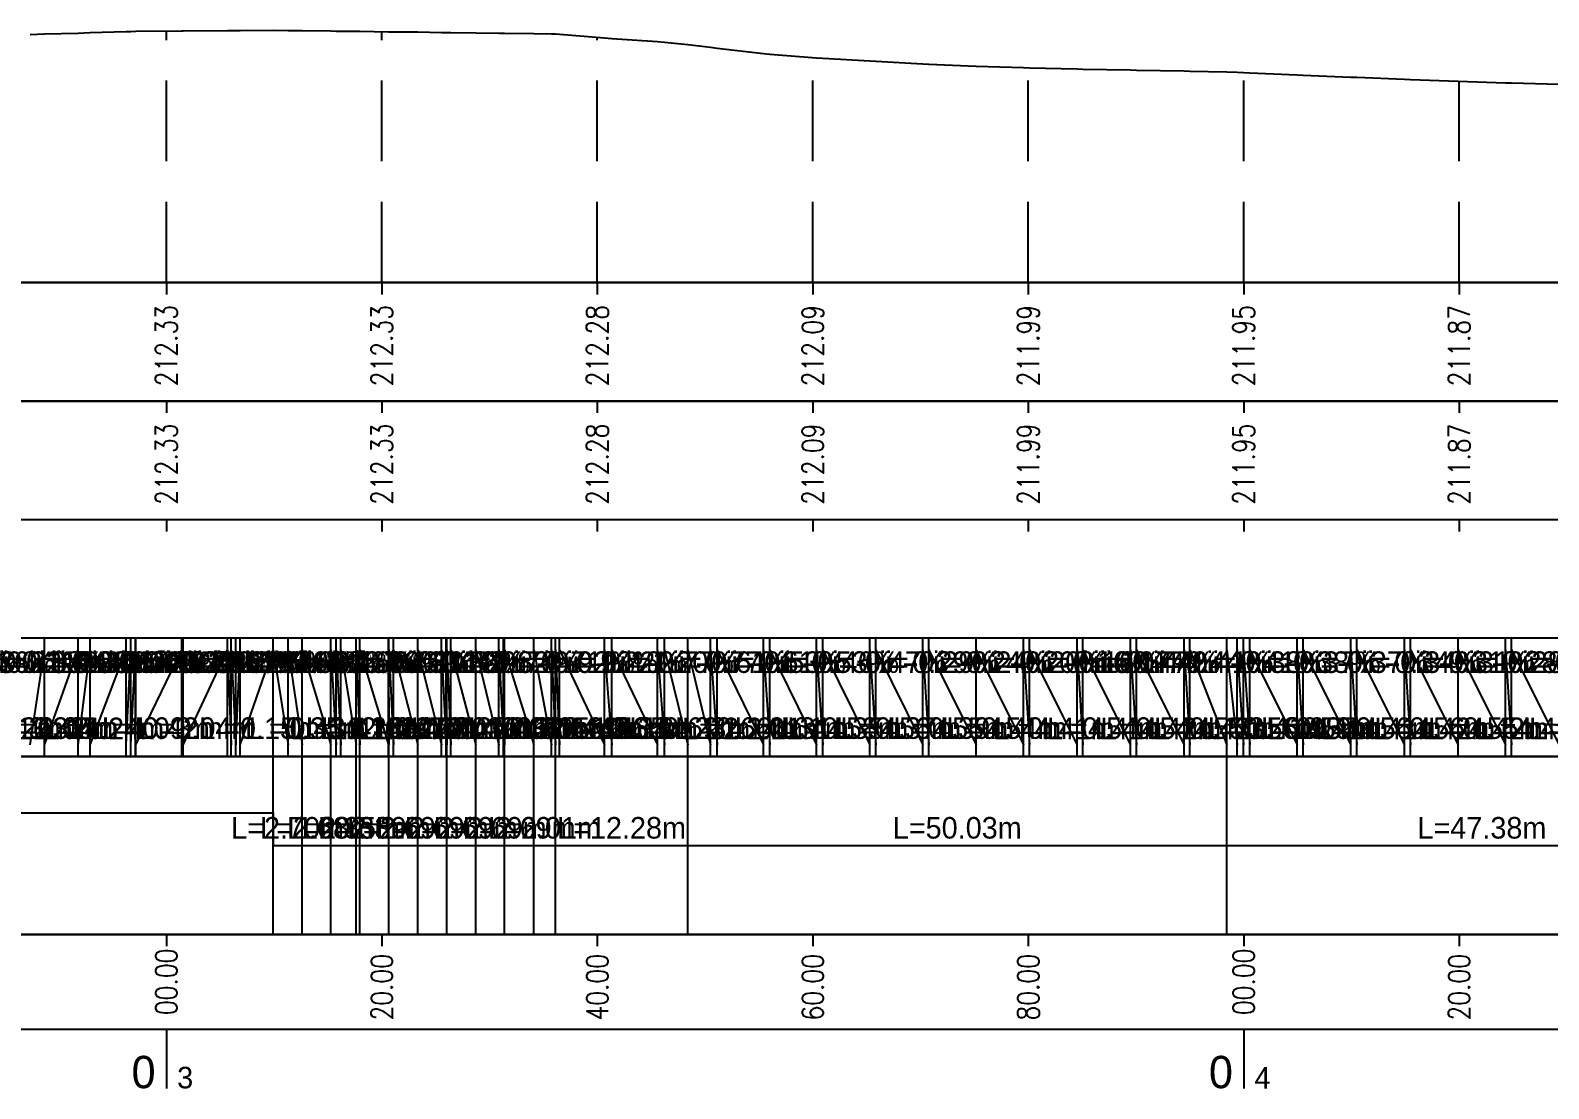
# Model space of a CAD drawing. Header units: metres. Extents: x 7399493 to 7407015, y 5696902 to 5712236.
# Drawn here: x 7406416 to 7406557, y 5701190.1 to 5701288.3 of the extents above; entities that cross this region are included whole.
import ezdxf

# ---------------------------------------------------------------- set-up
doc = ezdxf.new("R2010")
doc.units = ezdxf.units.M
doc.linetypes.add('DASHED', pattern=[0.75, 0.5, -0.25])
for name, color, linetype in [('pomoc', 140, 'Continuous'), ('PR_0', 7, 'Continuous'), ('PR_istniejacy_teren', 7, 'Continuous')]:
    doc.layers.add(name, color=color, linetype=linetype)
doc.styles.add('simplex 0.80', font='simplex.shx', dxfattribs={"width": 0.8})

# ---------------------------------------------------------------- blocks, each defined once
blk = doc.blocks.new('*U191')
at = {"layer": 'PR_0', "color": 1, "linetype": 'Continuous', "lineweight": -3, "char_height": 2}
for s, insert, attachment_point in [('i=0.19%', (7404654.92, 5701780.92), 7), ('i=0.36%', (7404656.14, 5701780.92), 7), ('i=0.21%', (7404659.16, 5701780.92), 7), ('i=0.21%', (7404660.6, 5701780.92), 7), ('i=0.38%', (7404661.01, 5701780.92), 7), ('i=0.24%', (7404663.4, 5701780.92), 7), ('i=-0.06%', (7404675, 5701780.92), 9), ('i=0.23%', (7404665.47, 5701780.92), 7), ('i=0.40%', (7404665.89, 5701780.92), 7), ('i=0.40%', (7404666.3, 5701780.92), 7), ('i=0.26%', (7404667.64, 5701780.92), 7), ('i=-0.04%', (7404679.45, 5701780.92), 9), ('i=-0.04%', (7404679.88, 5701780.92), 9), ('i=0.42%', (7404670.76, 5701780.92), 7), ('i=0.28%', (7404671.88, 5701780.92), 7), ('i=-0.09%', (7404684.75, 5701780.92), 9), ('i=0.27%', (7404675.21, 5701780.92), 7), ('i=-0.04%', (7404686.03, 5701780.92), 9), ('i=0.23%', (7404675.63, 5701780.92), 7), ('i=0.23%', (7404676.07, 5701780.92), 7), ('i=0.09%', (7404676.12, 5701780.92), 7), ('i=-0.13%', (7404688.72, 5701780.92), 9), ('i=-0.22%', (7404689.19, 5701780.92), 9), ('i=-0.22%', (7404689.63, 5701780.92), 9), ('i=-0.06%', (7404691.07, 5701780.92), 9), ('i=0.11%', (7404680.5, 5701780.92), 7), ('i=-0.06%', (7404691.4, 5701780.92), 9), ('i=-0.15%', (7404694.07, 5701780.92), 9), ('i=-0.14%', (7404694.08, 5701780.92), 9), ('i=-0.23%', (7404694.51, 5701780.92), 9), ('i=0.03%', (7404685.38, 5701780.92), 7), ('i=0.03%', (7404685.8, 5701780.92), 7), ('i=-0.08%', (7404696.77, 5701780.92), 9), ('i=-0.16%', (7404698.97, 5701780.92), 9), ('i=-0.16%', (7404699.4, 5701780.92), 9), ('i=-0.01%', (7404699.46, 5701780.92), 9), ('i=-0.09%', (7404699.83, 5701780.92), 9), ('i=-0.09%', (7404702.15, 5701780.92), 9), ('i=-0.16%', (7404704.3, 5701780.92), 9), ('i=-0.03%', (7404704.74, 5701780.92), 9), ('i=-0.03%', (7404704.85, 5701780.92), 9), ('i=-0.11%', (7404707.54, 5701780.92), 9), ('i=-0.18%', (7404709.2, 5701780.92), 9), ('i=-0.36%', (7404709.55, 5701780.92), 9), ('i=-0.82%', (7404709.93, 5701780.92), 9), ('i=-0.82%', (7404714.11, 5701780.92), 9), ('i=-0.70%', (7404714.8, 5701780.92), 9), ('i=-0.71%', (7404719.03, 5701780.92), 9), ('i=-0.92%', (7404719.69, 5701780.92), 9), ('i=-0.92%', (7404721.83, 5701780.92), 9), ('i=-1.22%', (7404723.95, 5701780.92), 9), ('i=-1.19%', (7404724.56, 5701780.92), 9), ('i=-1.20%', (7404728.87, 5701780.92), 9), ('i=-0.77%', (7404729.45, 5701780.92), 9), ('i=-0.77%', (7404733.8, 5701780.92), 9), ('i=-0.61%', (7404734.36, 5701780.92), 9), ('i=-0.61%', (7404738.73, 5701780.92), 9), ('i=-0.53%', (7404739.28, 5701780.92), 9), ('i=-0.53%', (7404743.66, 5701780.92), 9), ('i=-0.46%', (7404744.21, 5701780.92), 9), ('i=-0.47%', (7404748.61, 5701780.92), 9), ('i=-0.29%', (7404753.01, 5701780.92), 9), ('i=-0.29%', (7404753.56, 5701780.92), 9), ('i=-0.24%', (7404757.97, 5701780.92), 9), ('i=-0.24%', (7404758.51, 5701780.92), 9), ('i=-0.20%', (7404762.93, 5701780.92), 9), ('i=-0.20%', (7404763.48, 5701780.92), 9), ('i=-0.16%', (7404767.9, 5701780.92), 9), ('i=-0.16%', (7404768.45, 5701780.92), 9), ('i=-0.17%', (7404771.86, 5701780.92), 9), ('i=-0.47%', (7404772.84, 5701780.92), 9), ('i=-0.47%', (7404773.43, 5701780.92), 9), ('i=-0.44%', (7404774, 5701780.92), 9), ('i=-0.44%', (7404778.4, 5701780.92), 9), ('i=-0.41%', (7404778.96, 5701780.92), 9), ('i=-0.41%', (7404783.38, 5701780.92), 9), ('i=-0.38%', (7404783.94, 5701780.92), 9), ('i=-0.38%', (7404788.35, 5701780.92), 9), ('i=-0.37%', (7404788.91, 5701780.92), 9), ('i=-0.37%', (7404793.33, 5701780.92), 9), ('i=-0.34%', (7404797.75, 5701780.92), 9), ('i=-0.34%', (7404798.3, 5701780.92), 9), ('i=-0.31%', (7404802.72, 5701780.92), 9), ('i=-0.31%', (7404803.28, 5701780.92), 9), ('i=-0.28%', (7404807.69, 5701780.92), 9), ('i=-0.28%', (7404808.25, 5701780.92), 9), ('i=-0.25%', (7404812.66, 5701780.92), 9), ('i=-0.25%', (7404813.23, 5701780.92), 9), ('L =3.12m', (7404666.38, 5701774.8), 9), ('L =1.12m', (7404667.5, 5701774.8), 9), ('L =3.33m', (7404670.83, 5701774.8), 9), ('L =0.42m', (7404671.26, 5701774.8), 9), ('L =0.44m', (7404671.69, 5701774.8), 9), ('L =0.05m', (7404671.74, 5701774.8), 9), ('L =4.24m', (7404675.98, 5701774.8), 9), ('L =4.09m', (7404680.22, 5701774.8), 9), ('L =0.42m', (7404681.42, 5701774.8), 9), ('L =3.04m', (7404684.46, 5701774.8), 9), ('L =0.15m', (7404679.23, 5701774.8), 7), ('L =0.35m', (7404683.47, 5701774.8), 7), ('L =0.43m', (7404683.82, 5701774.8), 7), ('L =1.41m', (7404687.71, 5701774.8), 7), ('L =1.28m', (7404689.13, 5701774.8), 7), ('L =2.68m', (7404690.41, 5701774.8), 7), ('L =0.47m', (7404693.09, 5701774.8), 7), ('L =0.44m', (7404693.56, 5701774.8), 7), ('L =1.44m', (7404694, 5701774.8), 7), ('L =0.33m', (7404695.44, 5701774.8), 7), ('L =2.67m', (7404695.77, 5701774.8), 7), ('L =0.01m', (7404698.45, 5701774.8), 7), ('L =0.43m', (7404698.46, 5701774.8), 7), ('L =2.26m', (7404698.89, 5701774.8), 7), ('L =2.20m', (7404701.15, 5701774.8), 7), ('L =0.43m', (7404703.35, 5701774.8), 7), ('L =0.06m', (7404703.78, 5701774.8), 7), ('L =0.37m', (7404703.84, 5701774.8), 7), ('L =2.32m', (7404704.21, 5701774.8), 7), ('L =2.15m', (7404706.53, 5701774.8), 7), ('L =0.44m', (7404708.67, 5701774.8), 7), ('L =0.11m', (7404709.11, 5701774.8), 7), ('L =2.69m', (7404709.22, 5701774.8), 7), ('L =1.66m', (7404711.91, 5701774.8), 7), ('L =0.35m', (7404713.58, 5701774.8), 7), ('L =0.38m', (7404713.92, 5701774.8), 7), ('L =4.18m', (7404714.3, 5701774.8), 7), ('L =0.69m', (7404718.49, 5701774.8), 7), ('L =4.23m', (7404719.17, 5701774.8), 7), ('L =0.66m', (7404723.4, 5701774.8), 7), ('L =2.14m', (7404724.06, 5701774.8), 7), ('L =2.11m', (7404726.21, 5701774.8), 7), ('L =0.61m', (7404728.32, 5701774.8), 7), ('L =4.31m', (7404728.93, 5701774.8), 7), ('L =0.58m', (7404733.25, 5701774.8), 7), ('L =4.35m', (7404733.83, 5701774.8), 7), ('L =0.56m', (7404738.17, 5701774.8), 7), ('L =4.37m', (7404738.73, 5701774.8), 7), ('L =0.55m', (7404743.1, 5701774.8), 7), ('L =4.39m', (7404743.65, 5701774.8), 7), ('L =0.54m', (7404748.04, 5701774.8), 7), ('L =4.40m', (7404748.58, 5701774.8), 7), ('L =4.41m', (7404752.98, 5701774.8), 7), ('L =0.54m', (7404757.39, 5701774.8), 7), ('L =4.41m', (7404757.93, 5701774.8), 7), ('L =0.54m', (7404762.35, 5701774.8), 7), ('L =4.42m', (7404762.89, 5701774.8), 7), ('L =0.55m', (7404767.31, 5701774.8), 7), ('L =4.42m', (7404767.86, 5701774.8), 7), ('L =0.56m', (7404772.27, 5701774.8), 7), ('L =3.41m', (7404772.83, 5701774.8), 7), ('L =0.98m', (7404776.24, 5701774.8), 7), ('L =0.59m', (7404777.21, 5701774.8), 7), ('L =0.57m', (7404777.8, 5701774.8), 7), ('L =4.41m', (7404778.37, 5701774.8), 7), ('L =0.56m', (7404782.78, 5701774.8), 7), ('L =4.41m', (7404783.34, 5701774.8), 7), ('L =0.56m', (7404787.75, 5701774.8), 7), ('L =4.42m', (7404788.31, 5701774.8), 7), ('L =0.55m', (7404792.73, 5701774.8), 7), ('L =4.42m', (7404793.28, 5701774.8), 7), ('L =4.42m', (7404797.7, 5701774.8), 7), ('L =0.55m', (7404802.12, 5701774.8), 7), ('L =4.42m', (7404802.68, 5701774.8), 7)]:
    blk.add_mtext(s, dxfattribs=dict(at, insert=insert, attachment_point=attachment_point))
blk = doc.blocks.new('*U190')
at = {"layer": 'pomoc', "color": 1, "linetype": 'Continuous', "lineweight": -3, "char_height": 2, "attachment_point": 8}
for s, insert in [('L=2.70m', (7404687.44, 5701765.55)), ('L=2.68m', (7404690.13, 5701765.55)), ('L=2.35m', (7404692.64, 5701765.55)), ('L=0.33m', (7404693.98, 5701765.55)), ('L=2.69m', (7404695.49, 5701765.55)), ('L=2.69m', (7404698.18, 5701765.55)), ('L=2.69m', (7404700.87, 5701765.55)), ('L=2.69m', (7404703.56, 5701765.55)), ('L=2.69m', (7404706.25, 5701765.55)), ('L=2.69m', (7404708.94, 5701765.55)), ('L=2.01m', (7404711.29, 5701765.55)), ('L=12.28m', (7404718.44, 5701765.55)), ('L=50.03m', (7404749.6, 5701765.55)), ('L=47.38m', (7404798.3, 5701765.55))]:
    blk.add_mtext(s, dxfattribs=dict(at, insert=insert))
blk = doc.blocks.new('*U188')
at = {"layer": 'pomoc', "color": 1, "linetype": 'Continuous', "lineweight": -3}
for s, insert, char_height, attachment_point in [('0', (7404675.19, 5701742.37), 3, 9), ('0', (7404775.19, 5701742.37), 3, 9), ('3', (7404677.19, 5701742.37), 2, 7), ('4', (7404777.19, 5701742.37), 2, 7)]:
    blk.add_mtext(s, dxfattribs=dict(at, insert=insert, char_height=char_height, attachment_point=attachment_point))

msp = doc.modelspace()

# ---------------------------------------------------------------- linework, layer by layer
at = {"layer": 'pomoc', "color": 7, "linetype": 'DASHED', "lineweight": -3, "ltscale": 15}
for p, q in [((7406428.65, 5701264.91), (7406428.65, 5701288.24)), ((7406448.65, 5701264.91), (7406448.65, 5701288.19)), ((7406468.65, 5701264.91), (7406468.65, 5701287.66)), ((7406488.65, 5701264.91), (7406488.65, 5701285.8)), ((7406508.65, 5701264.91), (7406508.65, 5701284.84)), ((7406528.65, 5701264.91), (7406528.65, 5701284.4)), ((7406548.65, 5701264.91), (7406548.65, 5701283.6))]:
    msp.add_line(p, q, dxfattribs=at)
at = {"layer": 'pomoc', "color": 7, "linetype": 'Continuous', "lineweight": -3}
for p, q in [((7406128.65, 5701264.91), (7406568.65, 5701264.91)), ((7406428.65, 5701253.91), (7406428.65, 5701252.81)), ((7406448.65, 5701253.91), (7406448.65, 5701252.81)), ((7406468.65, 5701253.91), (7406468.65, 5701252.81)), ((7406488.65, 5701253.91), (7406488.65, 5701252.81)), ((7406508.65, 5701253.91), (7406508.65, 5701252.81)), ((7406528.65, 5701253.91), (7406528.65, 5701252.81)), ((7406548.65, 5701253.91), (7406548.65, 5701252.81)), ((7406428.65, 5701242.91), (7406428.65, 5701241.81)), ((7406448.65, 5701242.91), (7406448.65, 5701241.81)), ((7406468.65, 5701242.91), (7406468.65, 5701241.81)), ((7406488.65, 5701242.91), (7406488.65, 5701241.81)), ((7406508.65, 5701242.91), (7406508.65, 5701241.81)), ((7406528.65, 5701242.91), (7406528.65, 5701241.81)), ((7406548.65, 5701242.91), (7406548.65, 5701241.81)), ((7406428.65, 5701204.41), (7406428.65, 5701203.31)), ((7406448.65, 5701204.41), (7406448.65, 5701203.31)), ((7406468.65, 5701204.41), (7406468.65, 5701203.31)), ((7406488.65, 5701204.41), (7406488.65, 5701203.31)), ((7406508.65, 5701204.41), (7406508.65, 5701203.31)), ((7406528.65, 5701204.41), (7406528.65, 5701203.31)), ((7406548.65, 5701204.41), (7406548.65, 5701203.31)), ((7406428.65, 5701195.61), (7406428.65, 5701190.11)), ((7406528.65, 5701195.61), (7406528.65, 5701190.11))]:
    msp.add_line(p, q, dxfattribs=at)
at = {"layer": 'pomoc', "color": 1, "linetype": 'Continuous', "lineweight": -3}
for p, q in [((7406428.65, 5701264.91), (7406428.65, 5701263.81)), ((7406448.65, 5701264.91), (7406448.65, 5701263.81)), ((7406468.65, 5701264.91), (7406468.65, 5701263.81)), ((7406488.65, 5701264.91), (7406488.65, 5701263.81)), ((7406508.65, 5701264.91), (7406508.65, 5701263.81)), ((7406528.65, 5701264.91), (7406528.65, 5701263.81)), ((7406548.65, 5701264.91), (7406548.65, 5701263.81)), ((7406428.65, 5701242.91), (7406428.65, 5701241.81)), ((7406448.65, 5701242.91), (7406448.65, 5701241.81)), ((7406468.65, 5701242.91), (7406468.65, 5701241.81)), ((7406488.65, 5701242.91), (7406488.65, 5701241.81)), ((7406508.65, 5701242.91), (7406508.65, 5701241.81)), ((7406528.65, 5701242.91), (7406528.65, 5701241.81)), ((7406548.65, 5701242.91), (7406548.65, 5701241.81)), ((7406416.01, 5701222.01), (7406417.35, 5701230.81)), ((7406417.35, 5701220.91), (7406417.35, 5701231.91)), ((7406417.35, 5701222.01), (7406420.47, 5701230.81)), ((7406420.47, 5701220.91), (7406420.47, 5701231.91)), ((7406420.47, 5701222.01), (7406421.59, 5701230.81)), ((7406421.59, 5701220.91), (7406421.59, 5701231.91)), ((7406421.59, 5701222.01), (7406424.92, 5701230.81)), ((7406424.92, 5701220.91), (7406424.92, 5701231.91)), ((7406424.92, 5701222.01), (7406425.34, 5701230.81)), ((7406425.34, 5701220.91), (7406425.34, 5701231.91)), ((7406425.34, 5701222.01), (7406425.78, 5701230.81)), ((7406425.78, 5701220.91), (7406425.78, 5701231.91)), ((7406425.78, 5701222.01), (7406425.83, 5701230.81)), ((7406425.83, 5701220.91), (7406425.83, 5701231.91)), ((7406425.83, 5701222.01), (7406430.07, 5701230.81)), ((7406430.07, 5701220.91), (7406430.07, 5701231.91)), ((7406430.07, 5701230.81), (7406430.21, 5701222.01)), ((7406430.21, 5701220.91), (7406430.21, 5701231.91)), ((7406430.21, 5701222.01), (7406434.31, 5701230.81)), ((7406434.31, 5701220.91), (7406434.31, 5701231.91)), ((7406434.31, 5701230.81), (7406434.66, 5701222.01)), ((7406434.66, 5701220.91), (7406434.66, 5701231.91)), ((7406434.66, 5701230.81), (7406435.09, 5701222.01)), ((7406435.09, 5701220.91), (7406435.09, 5701231.91)), ((7406435.09, 5701222.01), (7406435.51, 5701230.81)), ((7406435.51, 5701220.91), (7406435.51, 5701231.91)), ((7406435.51, 5701222.01), (7406438.55, 5701230.81)), ((7406438.55, 5701220.91), (7406438.55, 5701231.91)), ((7406438.55, 5701230.81), (7406439.96, 5701222.01)), ((7406439.96, 5701220.91), (7406439.96, 5701231.91)), ((7406439.96, 5701230.81), (7406441.24, 5701222.01)), ((7406441.24, 5701220.91), (7406441.24, 5701231.91)), ((7406441.24, 5701230.81), (7406443.93, 5701222.01)), ((7406443.93, 5701220.91), (7406443.93, 5701231.91)), ((7406443.93, 5701230.81), (7406444.4, 5701222.01)), ((7406444.4, 5701220.91), (7406444.4, 5701231.91)), ((7406444.4, 5701230.81), (7406444.84, 5701222.01)), ((7406444.84, 5701220.91), (7406444.84, 5701231.91)), ((7406444.84, 5701230.81), (7406446.28, 5701222.01)), ((7406446.28, 5701220.91), (7406446.28, 5701231.91)), ((7406446.28, 5701230.81), (7406446.61, 5701222.01)), ((7406446.61, 5701220.91), (7406446.61, 5701231.91)), ((7406446.61, 5701230.81), (7406449.28, 5701222.01)), ((7406449.28, 5701220.91), (7406449.28, 5701231.91)), ((7406449.28, 5701230.81), (7406449.29, 5701222.01)), ((7406449.29, 5701220.91), (7406449.29, 5701231.91)), ((7406449.29, 5701230.81), (7406449.72, 5701222.01)), ((7406449.72, 5701220.91), (7406449.72, 5701231.91)), ((7406449.72, 5701230.81), (7406451.98, 5701222.01)), ((7406451.98, 5701220.91), (7406451.98, 5701231.91)), ((7406451.98, 5701230.81), (7406454.18, 5701222.01)), ((7406454.18, 5701220.91), (7406454.18, 5701231.91)), ((7406454.18, 5701230.81), (7406454.61, 5701222.01)), ((7406454.61, 5701220.91), (7406454.61, 5701231.91)), ((7406454.61, 5701230.81), (7406454.67, 5701222.01)), ((7406454.67, 5701220.91), (7406454.67, 5701231.91)), ((7406454.67, 5701230.81), (7406455.04, 5701222.01)), ((7406455.04, 5701220.91), (7406455.04, 5701231.91)), ((7406455.04, 5701230.81), (7406457.36, 5701222.01)), ((7406457.36, 5701220.91), (7406457.36, 5701231.91)), ((7406457.36, 5701230.81), (7406459.51, 5701222.01)), ((7406459.51, 5701220.91), (7406459.51, 5701231.91)), ((7406459.51, 5701230.81), (7406459.95, 5701222.01)), ((7406459.95, 5701220.91), (7406459.95, 5701231.91)), ((7406459.95, 5701230.81), (7406460.05, 5701222.01)), ((7406460.05, 5701220.91), (7406460.05, 5701231.91)), ((7406460.05, 5701230.81), (7406462.75, 5701222.01)), ((7406462.75, 5701220.91), (7406462.75, 5701231.91)), ((7406462.75, 5701230.81), (7406464.41, 5701222.01)), ((7406464.41, 5701220.91), (7406464.41, 5701231.91)), ((7406464.41, 5701230.81), (7406464.76, 5701222.01)), ((7406464.76, 5701220.91), (7406464.76, 5701231.91)), ((7406464.76, 5701230.81), (7406465.14, 5701222.01)), ((7406465.14, 5701220.91), (7406465.14, 5701231.91)), ((7406465.14, 5701230.81), (7406469.32, 5701222.01)), ((7406469.32, 5701220.91), (7406469.32, 5701231.91)), ((7406469.32, 5701230.81), (7406470.01, 5701222.01)), ((7406470.01, 5701220.91), (7406470.01, 5701231.91)), ((7406470.01, 5701230.81), (7406474.24, 5701222.01)), ((7406474.24, 5701220.91), (7406474.24, 5701231.91)), ((7406474.24, 5701230.81), (7406474.9, 5701222.01)), ((7406474.9, 5701220.91), (7406474.9, 5701231.91)), ((7406474.9, 5701230.81), (7406477.04, 5701222.01)), ((7406477.04, 5701220.91), (7406477.04, 5701231.91)), ((7406477.04, 5701230.81), (7406479.16, 5701222.01)), ((7406479.16, 5701220.91), (7406479.16, 5701231.91)), ((7406479.16, 5701230.81), (7406479.77, 5701222.01)), ((7406479.77, 5701220.91), (7406479.77, 5701231.91)), ((7406479.77, 5701230.81), (7406484.08, 5701222.01)), ((7406484.08, 5701220.91), (7406484.08, 5701231.91)), ((7406484.08, 5701230.81), (7406484.66, 5701222.01)), ((7406484.66, 5701220.91), (7406484.66, 5701231.91)), ((7406484.66, 5701230.81), (7406489.01, 5701222.01)), ((7406489.01, 5701220.91), (7406489.01, 5701231.91)), ((7406489.01, 5701230.81), (7406489.57, 5701222.01)), ((7406489.57, 5701220.91), (7406489.57, 5701231.91)), ((7406489.57, 5701230.81), (7406493.94, 5701222.01)), ((7406493.94, 5701220.91), (7406493.94, 5701231.91)), ((7406493.94, 5701230.81), (7406494.49, 5701222.01)), ((7406494.49, 5701220.91), (7406494.49, 5701231.91)), ((7406494.49, 5701230.81), (7406498.87, 5701222.01)), ((7406498.87, 5701220.91), (7406498.87, 5701231.91)), ((7406498.87, 5701230.81), (7406499.42, 5701222.01)), ((7406499.42, 5701220.91), (7406499.42, 5701231.91)), ((7406499.42, 5701230.81), (7406503.82, 5701222.01)), ((7406503.82, 5701220.91), (7406503.82, 5701231.91)), ((7406503.82, 5701230.81), (7406508.22, 5701222.01)), ((7406508.22, 5701220.91), (7406508.22, 5701231.91)), ((7406508.22, 5701230.81), (7406508.77, 5701222.01)), ((7406508.77, 5701220.91), (7406508.77, 5701231.91)), ((7406508.77, 5701230.81), (7406513.18, 5701222.01)), ((7406513.18, 5701220.91), (7406513.18, 5701231.91)), ((7406513.18, 5701230.81), (7406513.72, 5701222.01)), ((7406513.72, 5701220.91), (7406513.72, 5701231.91)), ((7406513.72, 5701230.81), (7406518.14, 5701222.01)), ((7406518.14, 5701220.91), (7406518.14, 5701231.91)), ((7406518.14, 5701230.81), (7406518.69, 5701222.01)), ((7406518.69, 5701220.91), (7406518.69, 5701231.91)), ((7406518.69, 5701230.81), (7406523.11, 5701222.01)), ((7406523.11, 5701220.91), (7406523.11, 5701231.91)), ((7406523.11, 5701230.81), (7406523.66, 5701222.01)), ((7406523.66, 5701220.91), (7406523.66, 5701231.91)), ((7406523.66, 5701230.81), (7406527.07, 5701222.01)), ((7406527.07, 5701220.91), (7406527.07, 5701231.91)), ((7406527.07, 5701230.81), (7406528.05, 5701222.01)), ((7406528.05, 5701220.91), (7406528.05, 5701231.91)), ((7406528.05, 5701230.81), (7406528.64, 5701222.01)), ((7406528.64, 5701220.91), (7406528.64, 5701231.91)), ((7406528.64, 5701230.81), (7406529.21, 5701222.01)), ((7406529.21, 5701220.91), (7406529.21, 5701231.91)), ((7406529.21, 5701230.81), (7406533.61, 5701222.01)), ((7406533.61, 5701220.91), (7406533.61, 5701231.91)), ((7406533.61, 5701230.81), (7406534.17, 5701222.01)), ((7406534.17, 5701220.91), (7406534.17, 5701231.91)), ((7406534.17, 5701230.81), (7406538.59, 5701222.01)), ((7406538.59, 5701220.91), (7406538.59, 5701231.91)), ((7406538.59, 5701230.81), (7406539.14, 5701222.01)), ((7406539.14, 5701220.91), (7406539.14, 5701231.91)), ((7406539.14, 5701230.81), (7406543.56, 5701222.01)), ((7406543.56, 5701220.91), (7406543.56, 5701231.91)), ((7406543.56, 5701230.81), (7406544.12, 5701222.01)), ((7406544.12, 5701220.91), (7406544.12, 5701231.91)), ((7406544.12, 5701230.81), (7406548.54, 5701222.01)), ((7406548.54, 5701220.91), (7406548.54, 5701231.91)), ((7406548.54, 5701230.81), (7406552.96, 5701222.01)), ((7406552.96, 5701220.91), (7406552.96, 5701231.91)), ((7406552.96, 5701230.81), (7406553.51, 5701222.01)), ((7406553.51, 5701220.91), (7406553.51, 5701231.91)), ((7406553.51, 5701230.81), (7406557.93, 5701222.01)), ((7406438.55, 5701204.41), (7406438.55, 5701220.91)), ((7406441.24, 5701204.41), (7406441.24, 5701220.91)), ((7406443.93, 5701204.41), (7406443.93, 5701220.91)), ((7406446.28, 5701204.41), (7406446.28, 5701220.91)), ((7406446.61, 5701204.41), (7406446.61, 5701220.91)), ((7406449.29, 5701204.41), (7406449.29, 5701220.91)), ((7406451.98, 5701204.41), (7406451.98, 5701220.91)), ((7406454.67, 5701204.41), (7406454.67, 5701220.91)), ((7406457.36, 5701204.41), (7406457.36, 5701220.91)), ((7406460.05, 5701204.41), (7406460.05, 5701220.91)), ((7406462.75, 5701204.41), (7406462.75, 5701220.91)), ((7406464.76, 5701204.41), (7406464.76, 5701220.91)), ((7406477.04, 5701204.41), (7406477.04, 5701220.91)), ((7406527.07, 5701204.41), (7406527.07, 5701220.91)), ((7406315.6, 5701215.71), (7406438.55, 5701215.71)), ((7406438.55, 5701215.71), (7406438.55, 5701212.66)), ((7406438.55, 5701212.66), (7406438.55, 5701212.66)), ((7406438.55, 5701212.66), (7406441.24, 5701212.66)), ((7406441.24, 5701212.66), (7406443.93, 5701212.66)), ((7406443.93, 5701212.66), (7406446.28, 5701212.66)), ((7406446.28, 5701212.66), (7406446.61, 5701212.66)), ((7406446.61, 5701212.66), (7406449.29, 5701212.66)), ((7406449.29, 5701212.66), (7406451.98, 5701212.66)), ((7406451.98, 5701212.66), (7406454.67, 5701212.66)), ((7406454.67, 5701212.66), (7406457.36, 5701212.66)), ((7406457.36, 5701212.66), (7406460.05, 5701212.66)), ((7406460.05, 5701212.66), (7406462.75, 5701212.66)), ((7406462.75, 5701212.66), (7406464.76, 5701212.66)), ((7406464.76, 5701212.66), (7406477.04, 5701212.66)), ((7406477.04, 5701212.66), (7406527.07, 5701212.66)), ((7406527.07, 5701212.66), (7406568.65, 5701212.66))]:
    msp.add_line(p, q, dxfattribs=at)
at = {"layer": 'pomoc', "color": 7, "linetype": 'Continuous', "lineweight": -3}
for points in [[(7406128.65, 5701253.91), (7406568.65, 5701253.91), (7406568.65, 5701264.91), (7406128.65, 5701264.91)], [(7406128.65, 5701242.91), (7406568.65, 5701242.91), (7406568.65, 5701253.91), (7406128.65, 5701253.91)], [(7406128.65, 5701220.91), (7406568.44, 5701220.91), (7406568.44, 5701231.91), (7406128.65, 5701231.91)], [(7406128.65, 5701204.41), (7406568.65, 5701204.41), (7406568.65, 5701220.91), (7406128.65, 5701220.91)], [(7406128.65, 5701195.61), (7406568.65, 5701195.61), (7406568.65, 5701204.41), (7406128.65, 5701204.41)]]:
    msp.add_3dface(points, dxfattribs=at)
at = {"layer": 'PR_istniejacy_teren', "color": 7, "linetype": 'Continuous', "lineweight": -3, "ltscale": 4}
for p, q in [((7406416.01, 5701287.92), (7406417.35, 5701287.98)), ((7406417.35, 5701287.98), (7406420.47, 5701288.06)), ((7406420.47, 5701288.06), (7406421.59, 5701288.11)), ((7406421.59, 5701288.11), (7406424.92, 5701288.2)), ((7406424.92, 5701288.2), (7406425.34, 5701288.21)), ((7406425.34, 5701288.21), (7406425.78, 5701288.22)), ((7406425.78, 5701288.22), (7406425.83, 5701288.22)), ((7406425.83, 5701288.22), (7406430.07, 5701288.26)), ((7406430.07, 5701288.26), (7406430.21, 5701288.26)), ((7406430.21, 5701288.26), (7406434.31, 5701288.3)), ((7406434.31, 5701288.3), (7406434.66, 5701288.3)), ((7406434.66, 5701288.3), (7406435.09, 5701288.3)), ((7406435.09, 5701288.3), (7406435.51, 5701288.3)), ((7406435.51, 5701288.3), (7406438.55, 5701288.31)), ((7406438.55, 5701288.31), (7406439.96, 5701288.29)), ((7406439.96, 5701288.29), (7406441.24, 5701288.29)), ((7406441.24, 5701288.29), (7406443.93, 5701288.25)), ((7406443.93, 5701288.25), (7406444.4, 5701288.24)), ((7406444.4, 5701288.24), (7406444.84, 5701288.23)), ((7406444.84, 5701288.23), (7406446.28, 5701288.22)), ((7406446.28, 5701288.22), (7406446.61, 5701288.22)), ((7406446.61, 5701288.22), (7406449.28, 5701288.18)), ((7406449.28, 5701288.18), (7406449.29, 5701288.18)), ((7406449.29, 5701288.18), (7406449.72, 5701288.17)), ((7406449.72, 5701288.17), (7406451.98, 5701288.16)), ((7406451.98, 5701288.16), (7406454.18, 5701288.12)), ((7406454.18, 5701288.12), (7406454.61, 5701288.11)), ((7406454.61, 5701288.11), (7406454.67, 5701288.11)), ((7406454.67, 5701288.11), (7406455.04, 5701288.11)), ((7406455.04, 5701288.11), (7406457.36, 5701288.09)), ((7406457.36, 5701288.09), (7406459.51, 5701288.05)), ((7406459.51, 5701288.05), (7406459.95, 5701288.05)), ((7406459.95, 5701288.05), (7406460.05, 5701288.05)), ((7406460.05, 5701288.05), (7406462.75, 5701288.02)), ((7406462.75, 5701288.02), (7406464.41, 5701287.99)), ((7406464.41, 5701287.99), (7406464.76, 5701287.98)), ((7406464.76, 5701287.98), (7406465.14, 5701287.95)), ((7406465.14, 5701287.95), (7406469.32, 5701287.61)), ((7406469.32, 5701287.61), (7406470.01, 5701287.56)), ((7406470.01, 5701287.56), (7406474.24, 5701287.26)), ((7406474.24, 5701287.26), (7406474.9, 5701287.2)), ((7406474.9, 5701287.2), (7406477.04, 5701287)), ((7406477.04, 5701287), (7406479.16, 5701286.74)), ((7406479.16, 5701286.74), (7406479.77, 5701286.67)), ((7406479.77, 5701286.67), (7406484.08, 5701286.15)), ((7406484.08, 5701286.15), (7406484.66, 5701286.11)), ((7406484.66, 5701286.11), (7406489.01, 5701285.77)), ((7406489.01, 5701285.77), (7406489.57, 5701285.74)), ((7406489.57, 5701285.74), (7406493.94, 5701285.47)), ((7406493.94, 5701285.47), (7406494.49, 5701285.44)), ((7406494.49, 5701285.44), (7406498.87, 5701285.21)), ((7406498.87, 5701285.21), (7406499.42, 5701285.18)), ((7406499.42, 5701285.18), (7406503.82, 5701284.98)), ((7406503.82, 5701284.98), (7406508.22, 5701284.85)), ((7406508.22, 5701284.85), (7406508.77, 5701284.83)), ((7406508.77, 5701284.83), (7406513.18, 5701284.73)), ((7406513.18, 5701284.73), (7406513.72, 5701284.71)), ((7406513.72, 5701284.71), (7406518.14, 5701284.63)), ((7406518.14, 5701284.63), (7406518.69, 5701284.61)), ((7406518.69, 5701284.61), (7406523.11, 5701284.54)), ((7406523.11, 5701284.54), (7406523.66, 5701284.53)), ((7406523.66, 5701284.53), (7406527.07, 5701284.47)), ((7406527.07, 5701284.47), (7406528.05, 5701284.43)), ((7406528.05, 5701284.43), (7406528.64, 5701284.4)), ((7406528.64, 5701284.4), (7406529.21, 5701284.37)), ((7406529.21, 5701284.37), (7406533.61, 5701284.18)), ((7406533.61, 5701284.18), (7406534.17, 5701284.16)), ((7406534.17, 5701284.16), (7406538.59, 5701283.97)), ((7406538.59, 5701283.97), (7406539.14, 5701283.95)), ((7406539.14, 5701283.95), (7406543.56, 5701283.78)), ((7406543.56, 5701283.78), (7406544.12, 5701283.76))]:
    msp.add_line(p, q, dxfattribs=at)
msp.add_lwpolyline([(7406544.12, 5701283.76), (7406548.54, 5701283.6), (7406552.96, 5701283.45), (7406553.51, 5701283.43), (7406557.93, 5701283.3), (7406558.49, 5701283.28), (7406562.9, 5701283.16), (7406563.46, 5701283.14), (7406567.87, 5701282.92), (7406568.44, 5701282.89), (7406568.65, 5701282.87)], dxfattribs=at)

# ---------------------------------------------------------------- block references
at = {"layer": 'pomoc', "color": 4, "linetype": 'Continuous', "lineweight": -3}
for name in ['*U191', '*U190', '*U188']:
    msp.add_blockref(name, (1752.46, -552.27), dxfattribs=at)

# ---------------------------------------------------------------- texts
at = {"layer": 'pomoc', "color": 1, "linetype": 'Continuous', "lineweight": -3, "char_height": 2, "rotation": 90, "style": 'simplex 0.80'}
for s, insert, attachment_point in [('212.33', (7406428.65, 5701262.82), 6), ('212.33', (7406448.65, 5701262.82), 6), ('212.28', (7406468.65, 5701262.82), 6), ('212.09', (7406488.65, 5701262.82), 6), ('211.99', (7406508.65, 5701262.82), 6), ('211.95', (7406528.65, 5701262.82), 6), ('211.87', (7406548.65, 5701262.82), 6), ('212.33', (7406428.65, 5701251.82), 6), ('212.33', (7406448.65, 5701251.82), 6), ('212.28', (7406468.65, 5701251.82), 6), ('212.09', (7406488.65, 5701251.82), 6), ('211.99', (7406508.65, 5701251.82), 6), ('211.95', (7406528.65, 5701251.82), 6), ('211.87', (7406548.65, 5701251.82), 6), ('00.00', (7406428.65, 5701200.01), 5), ('00.00', (7406528.65, 5701200.01), 5), ('20.00', (7406448.65, 5701199.51), 5), ('40.00', (7406468.65, 5701199.51), 5), ('60.00', (7406488.65, 5701199.51), 5), ('80.00', (7406508.65, 5701199.51), 5), ('20.00', (7406548.65, 5701199.51), 5)]:
    msp.add_mtext(s, dxfattribs=dict(at, insert=insert, attachment_point=attachment_point))

doc.saveas('drawing.dxf')
